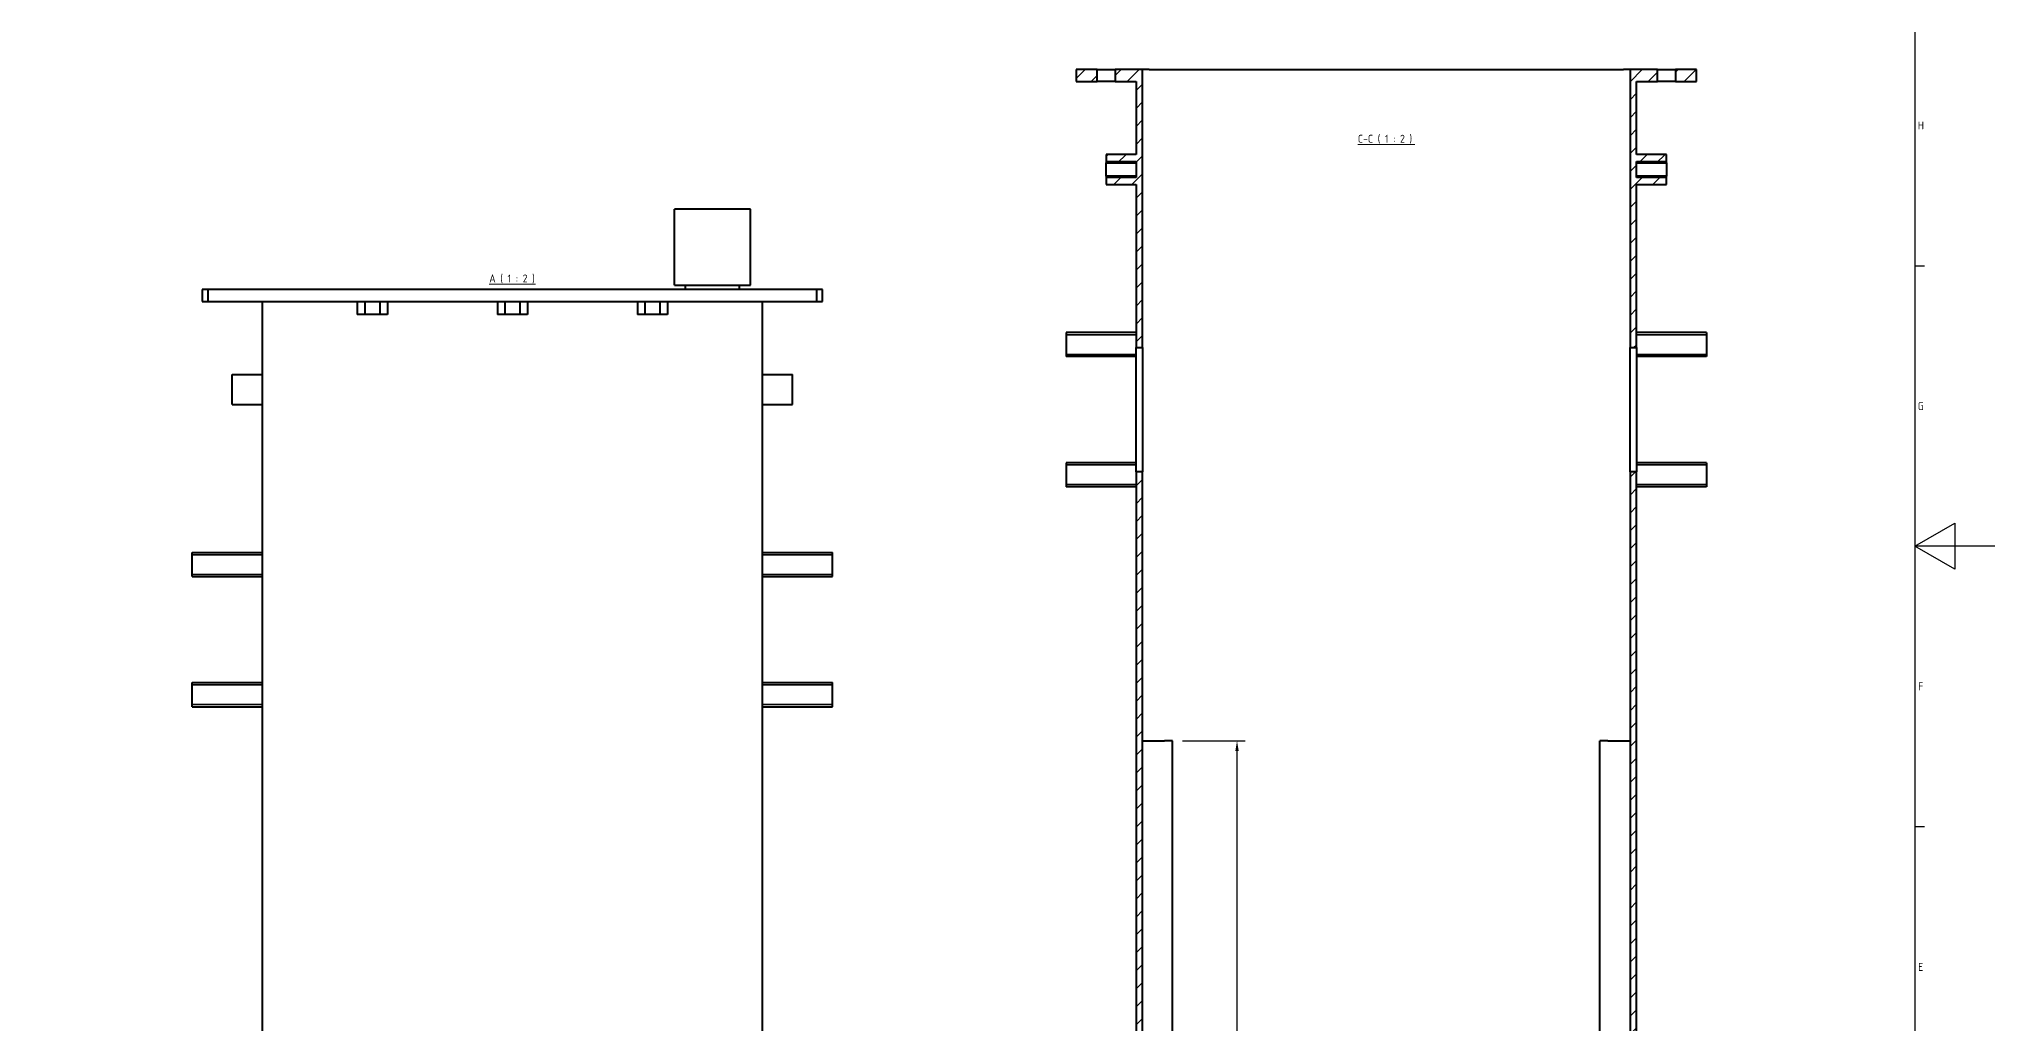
# Model space of a CAD drawing. Header units: millimetres. Extents: x 0 to 2378, y 0 to 1682.
# Drawn here: x 1400 to 2378, y 602 to 1094 of the extents above; entities that cross this region are included whole.
import ezdxf

# ---------------------------------------------------------------- set-up
doc = ezdxf.new("R2010")
doc.units = ezdxf.units.MM
doc.header["$LTSCALE"] = 2
doc.layers.get('0').update_dxf_attribs({"color": 3, "lineweight": 25, "true_color": 0x00ff00})
for name, color, linetype, lineweight, true_color in [('가시적인 것(ISO)', 3, 'Continuous', 40, 0x00ff00), ('가시적인 좁은 것(ISO)', 3, 'Continuous', 35, 0x00ff00), ('기호(ISO)', 5, 'Continuous', 25, 0x0000ff), ('치수(ISO)', 2, 'Continuous', 25, 0xffff00)]:
    doc.layers.add(name, color=color, linetype=linetype, lineweight=lineweight, true_color=true_color)
doc.layers.add('경계(ISO)', color=7, linetype='Continuous', lineweight=25)
doc.layers.add('해치(ISO)', color=7, linetype='Continuous', lineweight=18)
doc.styles.add('문자 텍스트_PSTEK_POSCO', font='isocp.shx')
doc.styles.add('치수 텍스트_PSTEK_POSCO', font='isocp.shx')
doc.styles.add('텍스트 스타일466', font='isocp.shx')
doc.dimstyles.new('치수_PSTEK_POSCO', dxfattribs={"dimscale": 2, "dimtxt": 3.5, "dimasz": 2.5, "dimexe": 2, "dimexo": 2.5, "dimgap": 1, "dimtad": 1, "dimrnd": 1e-08, "dimdsep": 46, "dimtxsty": '치수 텍스트_PSTEK_POSCO', "dimcen": 0.09, "dimdle": 10, "dimclrd": 7, "dimclre": 7, "dimclrt": 2, "dimadec": 1, "dimazin": 2, "dimtfac": 1, "dimtmove": 0, "dimatfit": 3, "dimfxl": 1, "dimtolj": 1, "dimlwd": -1, "dimlwe": -1, "dimarcsym": 0})

# ---------------------------------------------------------------- blocks, each defined once
blk = doc.blocks.new('경계 Default Border')
at = {"layer": '경계(ISO)'}
for p, q in [((1169, 490.58), (1171.4, 490.58)), ((1169, 350.42), (1171.4, 350.42))]:
    blk.add_line(p, q, dxfattribs=at)
at = {"layer": '경계(ISO)', "flags": 128}
for points in [[(20, 20), (20, 821), (1169, 821), (1169, 20), (20, 20)], [(1189, 420.5), (1169, 420.5), (1179, 426.27), (1179, 414.73), (1169, 420.5)]]:
    blk.add_lwpolyline(points, dxfattribs=at)
at = {"layer": '경계(ISO)', "color": 2, "true_color": 0xffff00, "char_height": 2, "attachment_point": 7, "style": '문자 텍스트_PSTEK_POSCO'}
for s, insert in [('H', (1169.72, 524.62)), ('G', (1169.72, 454.52)), ('F', (1169.83, 384.46)), ('E', (1169.83, 314.36))]:
    blk.add_mtext(s, dxfattribs=dict(at, insert=insert))
blk = doc.blocks.new('*D92')
at = {"layer": 'Defpoints', "color": 0, "transparency": 16777216}
for p in [(1967.02, 743.7), (1999.19, 743.7), (1967.02, 243.7)]:
    blk.add_point(p, dxfattribs=at)
at = {"layer": '치수(ISO)', "color": 7, "transparency": 16777216}
for p, q in [((1972.02, 743.7), (2003.19, 743.7)), ((1999.19, 248.7), (1999.19, 738.7)), ((1972.02, 243.7), (2003.19, 243.7))]:
    blk.add_line(p, q, dxfattribs=at)
for points in [[(1998.36, 738.7), (2000.02, 738.7), (1999.19, 743.7)], [(1998.36, 248.7), (2000.02, 248.7), (1999.19, 243.7)]]:
    blk.add_solid(points, dxfattribs=at)
at = {"layer": '치수(ISO)', "color": 2, "transparency": 16777216, "insert": (1993.69, 487.4), "char_height": 7, "attachment_point": 4, "rotation": 90, "style": '치수 텍스트_PSTEK_POSCO'}
blk.add_mtext('\\A1;500', dxfattribs=at)

msp = doc.modelspace()

# ---------------------------------------------------------------- hatches: boundary and pattern name
at = {"layer": '해치(ISO)'}
h = msp.add_hatch(dxfattribs=at)
h.set_pattern_fill('ANSI31', color=256, scale=50.8, style=0)
h.set_pattern_definition([(45, (0, 0), (-4.490128, 4.490128), [])])
h.paths.add_polyline_path([(1933.821, 1021.7028), (1948.821, 1021.7028), (1948.821, 940.2028), (1952.021, 940.2028), (1952.021, 1079.2028), (1938.321, 1079.2028), (1938.321, 1073.2028), (1948.821, 1073.2028), (1948.821, 1036.7028), (1933.821, 1036.7028), (1933.821, 1032.5263), (1948.821, 1032.5263), (1948.821, 1025.8793), (1933.821, 1025.8793)])
h.paths.add_polyline_path([(1948.821, 878.2028), (1948.821, 340.2028), (1952.021, 340.2028), (1952.021, 878.2028)])
h.paths.add_polyline_path([(2195.621, 223.7028), (1952.021, 223.7028), (1952.021, 278.2028), (1948.821, 278.2028), (1948.821, 223.7028), (1918.821, 223.7028), (1918.821, 219.2028), (2228.821, 219.2028), (2228.821, 223.7028), (2198.821, 223.7028), (2198.821, 278.2028), (2195.621, 278.2028)])
h.paths.add_polyline_path([(2195.621, 1079.2028), (2195.621, 940.2028), (2198.821, 940.2028), (2198.821, 1021.7028), (2213.821, 1021.7028), (2213.821, 1025.8793), (2198.821, 1025.8793), (2198.821, 1032.5263), (2213.821, 1032.5263), (2213.821, 1036.7028), (2198.821, 1036.7028), (2198.821, 1073.2028), (2209.321, 1073.2028), (2209.321, 1079.2028)])
h.paths.add_polyline_path([(2195.621, 878.2028), (2195.621, 340.2028), (2198.821, 340.2028), (2198.821, 878.2028)])
h.paths.add_polyline_path([(1918.821, 1073.2028), (1929.321, 1073.2028), (1929.321, 1079.2028), (1918.821, 1079.2028)])
h.paths.add_polyline_path([(2218.321, 1073.2028), (2228.821, 1073.2028), (2228.821, 1079.2028), (2218.321, 1079.2028)])

# ---------------------------------------------------------------- linework, layer by layer
at = {"layer": '가시적인 것(ISO)'}
for p, q in [((1929.321, 1079.2028), (1918.821, 1079.2028)), ((1918.821, 1079.2028), (1918.821, 1073.2028)), ((1929.321, 1073.2028), (1929.321, 1079.2028)), ((1929.321, 1079.2028), (1938.321, 1079.2028)), ((1952.021, 1079.2028), (1938.321, 1079.2028)), ((1938.321, 1079.2028), (1938.321, 1073.2028)), ((1952.021, 940.2028), (1952.021, 1079.2028)), ((1955.221, 1079.2028), (1952.021, 1079.2028)), ((1955.221, 1079.2028), (2192.421, 1079.2028)), ((2195.621, 1079.2028), (2192.421, 1079.2028)), ((2195.621, 1079.2028), (2195.621, 940.2028)), ((2209.321, 1079.2028), (2195.621, 1079.2028)), ((2209.321, 1073.2028), (2209.321, 1079.2028)), ((2209.321, 1079.2028), (2218.321, 1079.2028)), ((2228.821, 1079.2028), (2218.321, 1079.2028)), ((2218.321, 1079.2028), (2218.321, 1073.2028)), ((2228.821, 1073.2028), (2228.821, 1079.2028)), ((1918.821, 1073.2028), (1929.321, 1073.2028)), ((1938.321, 1073.2028), (1929.321, 1073.2028)), ((1938.321, 1073.2028), (1948.821, 1073.2028)), ((1948.821, 1073.2028), (1948.821, 1036.7028)), ((2198.821, 1036.7028), (2198.821, 1073.2028)), ((2198.821, 1073.2028), (2209.321, 1073.2028)), ((2218.321, 1073.2028), (2209.321, 1073.2028)), ((2218.321, 1073.2028), (2228.821, 1073.2028)), ((1948.821, 1036.7028), (1933.821, 1036.7028)), ((1933.821, 1036.7028), (1933.821, 1032.5263)), ((2213.821, 1036.7028), (2198.821, 1036.7028)), ((2213.821, 1032.5263), (2213.821, 1036.7028)), ((1933.821, 1032.5263), (1948.821, 1032.5263)), ((1933.821, 1025.8793), (1933.821, 1032.5263)), ((1948.821, 1033.2028), (1948.821, 1025.2028)), ((1948.821, 1032.5263), (1948.821, 1025.8793)), ((2198.821, 1025.2028), (2198.821, 1033.2028)), ((2198.821, 1025.8793), (2198.821, 1032.5263)), ((2198.821, 1032.5263), (2213.821, 1032.5263)), ((2213.821, 1032.5263), (2213.821, 1025.8793)), ((1948.821, 1025.8793), (1933.821, 1025.8793)), ((1933.821, 1025.8793), (1933.821, 1021.7028)), ((1933.821, 1021.7028), (1948.821, 1021.7028)), ((1948.821, 1021.7028), (1948.821, 940.2028)), ((2213.821, 1025.8793), (2198.821, 1025.8793)), ((2198.821, 940.2028), (2198.821, 1021.7028)), ((2198.821, 1021.7028), (2213.821, 1021.7028)), ((2213.821, 1021.7028), (2213.821, 1025.8793)), ((1755.9835, 1009.3854), (1717.9835, 1009.3854)), ((1717.9835, 971.3854), (1717.9835, 1009.3854)), ((1755.9835, 971.3854), (1755.9835, 1009.3854)), ((1484.9835, 969.2854), (1481.9835, 969.2854)), ((1481.9835, 969.2854), (1481.9835, 963.2854)), ((1484.9835, 963.2854), (1484.9835, 969.2854)), ((1788.9835, 969.2854), (1484.9835, 969.2854)), ((1717.9835, 971.3854), (1755.9835, 971.3854)), ((1723.3835, 971.3854), (1723.3835, 969.2854)), ((1750.5835, 969.2854), (1750.5835, 971.3854)), ((1791.9835, 969.2854), (1788.9835, 969.2854)), ((1788.9835, 969.2854), (1788.9835, 963.2854)), ((1791.9835, 963.2854), (1791.9835, 969.2854)), ((1481.9835, 963.2854), (1484.9835, 963.2854)), ((1484.9835, 963.2854), (1788.9835, 963.2854)), ((1511.9835, 963.2854), (1511.9835, 113.7854)), ((1559.478, 963.2854), (1559.478, 956.7854)), ((1563.2308, 963.2854), (1563.2308, 956.7854)), ((1570.7363, 963.2854), (1570.7363, 956.7854)), ((1574.4891, 963.2854), (1574.4891, 956.7854)), ((1629.478, 963.2854), (1629.478, 956.7854)), ((1633.2308, 963.2854), (1633.2308, 956.7854)), ((1640.7363, 963.2854), (1640.7363, 956.7854)), ((1644.4891, 963.2854), (1644.4891, 956.7854)), ((1699.478, 963.2854), (1699.478, 956.7854)), ((1703.2308, 963.2854), (1703.2308, 956.7854)), ((1710.7363, 963.2854), (1710.7363, 956.7854)), ((1714.4891, 963.2854), (1714.4891, 956.7854)), ((1761.9835, 113.7854), (1761.9835, 963.2854)), ((1788.9835, 963.2854), (1791.9835, 963.2854)), ((1563.2308, 956.7854), (1559.478, 956.7854)), ((1570.7363, 956.7854), (1563.2308, 956.7854)), ((1574.4891, 956.7854), (1570.7363, 956.7854)), ((1633.2308, 956.7854), (1629.478, 956.7854)), ((1640.7363, 956.7854), (1633.2308, 956.7854)), ((1644.4891, 956.7854), (1640.7363, 956.7854)), ((1703.2308, 956.7854), (1699.478, 956.7854)), ((1710.7363, 956.7854), (1703.2308, 956.7854)), ((1714.4891, 956.7854), (1710.7363, 956.7854)), ((1913.821, 947.7028), (1913.821, 935.7028)), ((1948.821, 947.7028), (1913.821, 947.7028)), ((1948.821, 940.2028), (1952.021, 940.2028)), ((1948.821, 878.2028), (1948.821, 940.2028)), ((1952.021, 940.2028), (1952.021, 878.2028)), ((2195.621, 940.2028), (2198.821, 940.2028)), ((2195.621, 878.2028), (2195.621, 940.2028)), ((2233.821, 947.7028), (2198.821, 947.7028)), ((2198.821, 940.2028), (2198.821, 878.2028)), ((2233.821, 947.7028), (2233.821, 935.7028)), ((1948.821, 935.7028), (1913.821, 935.7028)), ((2233.821, 935.7028), (2198.821, 935.7028)), ((1496.9835, 911.7854), (1496.9835, 926.7854)), ((1496.9835, 926.7854), (1511.9835, 926.7854)), ((1761.9835, 926.7854), (1776.9835, 926.7854)), ((1776.9835, 911.7854), (1776.9835, 926.7854)), ((1496.9835, 911.7854), (1511.9835, 911.7854)), ((1761.9835, 911.7854), (1776.9835, 911.7854)), ((1913.821, 882.7028), (1913.821, 870.7028)), ((1948.821, 882.7028), (1913.821, 882.7028)), ((2233.821, 882.7028), (2198.821, 882.7028)), ((2233.821, 882.7028), (2233.821, 870.7028)), ((1948.821, 870.7028), (1913.821, 870.7028)), ((1948.821, 878.2028), (1948.821, 340.2028)), ((1952.021, 878.2028), (1948.821, 878.2028)), ((1952.021, 340.2028), (1952.021, 878.2028)), ((2195.621, 878.2028), (2195.621, 340.2028)), ((2198.821, 878.2028), (2195.621, 878.2028)), ((2198.821, 340.2028), (2198.821, 878.2028)), ((2233.821, 870.7028), (2198.821, 870.7028)), ((1476.9835, 825.7854), (1476.9835, 837.7854)), ((1476.9835, 837.7854), (1511.9835, 837.7854)), ((1761.9835, 837.7854), (1796.9835, 837.7854)), ((1796.9835, 825.7854), (1796.9835, 837.7854)), ((1476.9835, 825.7854), (1511.9835, 825.7854)), ((1761.9835, 825.7854), (1796.9835, 825.7854)), ((1476.9835, 760.7854), (1476.9835, 772.7854)), ((1476.9835, 772.7854), (1511.9835, 772.7854)), ((1761.9835, 772.7854), (1796.9835, 772.7854)), ((1796.9835, 760.7854), (1796.9835, 772.7854)), ((1476.9835, 760.7854), (1511.9835, 760.7854)), ((1761.9835, 760.7854), (1796.9835, 760.7854)), ((1952.021, 743.7028), (1963.021, 743.7028)), ((1967.021, 743.7028), (1963.021, 743.7028)), ((1967.021, 243.7028), (1967.021, 743.7028)), ((2184.621, 743.7028), (2180.621, 743.7028)), ((2180.621, 243.7028), (2180.621, 743.7028)), ((2184.621, 743.7028), (2195.621, 743.7028))]:
    msp.add_line(p, q, dxfattribs=at)
at = {"layer": '가시적인 좁은 것(ISO)'}
for p, q in [((1948.821, 1033.2028), (1933.821, 1033.2028)), ((2213.821, 1033.2028), (2198.821, 1033.2028)), ((1933.821, 1025.2028), (1948.821, 1025.2028)), ((2198.821, 1025.2028), (2213.821, 1025.2028)), ((1948.821, 946.6528), (1913.821, 946.6528)), ((2233.821, 946.6528), (2198.821, 946.6528)), ((1913.821, 936.7528), (1948.821, 936.7528)), ((2198.821, 936.7528), (2233.821, 936.7528)), ((1948.821, 881.6528), (1913.821, 881.6528)), ((2233.821, 881.6528), (2198.821, 881.6528)), ((1913.821, 871.7528), (1948.821, 871.7528)), ((2198.821, 871.7528), (2233.821, 871.7528)), ((1511.9835, 836.7354), (1476.9835, 836.7354)), ((1796.9835, 836.7354), (1761.9835, 836.7354)), ((1476.9835, 826.8354), (1511.9835, 826.8354)), ((1761.9835, 826.8354), (1796.9835, 826.8354)), ((1511.9835, 771.7354), (1476.9835, 771.7354)), ((1796.9835, 771.7354), (1761.9835, 771.7354)), ((1476.9835, 761.8354), (1511.9835, 761.8354)), ((1761.9835, 761.8354), (1796.9835, 761.8354))]:
    msp.add_line(p, q, dxfattribs=at)
at = {"layer": '기호(ISO)', "color": 7, "lineweight": 18}
for p, q in [((2059.5945, 1041.7605), (2088.0474, 1041.7605)), ((1625.4269, 971.9431), (1648.5402, 971.9431))]:
    msp.add_line(p, q, dxfattribs=at)

# ---------------------------------------------------------------- block references
at = {"xscale": 2, "yscale": 2, "zscale": 2}
msp.add_blockref('경계 Default Border', (0, 0), dxfattribs=at)

# ---------------------------------------------------------------- texts
at = {"layer": '기호(ISO)', "color": 7, "char_height": 4, "attachment_point": 7, "style": '텍스트 스타일466'}
for s, insert in [('C-C ( 1 : 2 )', (2059.5945, 1042.2028)), ('A ( 1 : 2 )', (1625.4269, 972.3854))]:
    msp.add_mtext(s, dxfattribs=dict(at, insert=insert))

# ---------------------------------------------------------------- dimensions: what is measured, and where the dimension line sits
at = {"layer": '치수(ISO)', "color": 7}
dim = msp.add_linear_dim(base=(1999.191, 743.7028), p1=(1967.021, 243.7028), p2=(1967.021, 743.7028), angle=90, dimstyle='치수_PSTEK_POSCO', override={"dimdec": 2, "dimtp": 0, "dimtm": 0, "dimtdec": 2, "dimtofl": 0, "dimatfit": 1}, dxfattribs=at)
dim.commit()
dim.dimension.update_dxf_attribs({"geometry": '*D92', "text_midpoint": (1999.191, 493.7028), "dimtype": 160})

doc.saveas('drawing.dxf')
